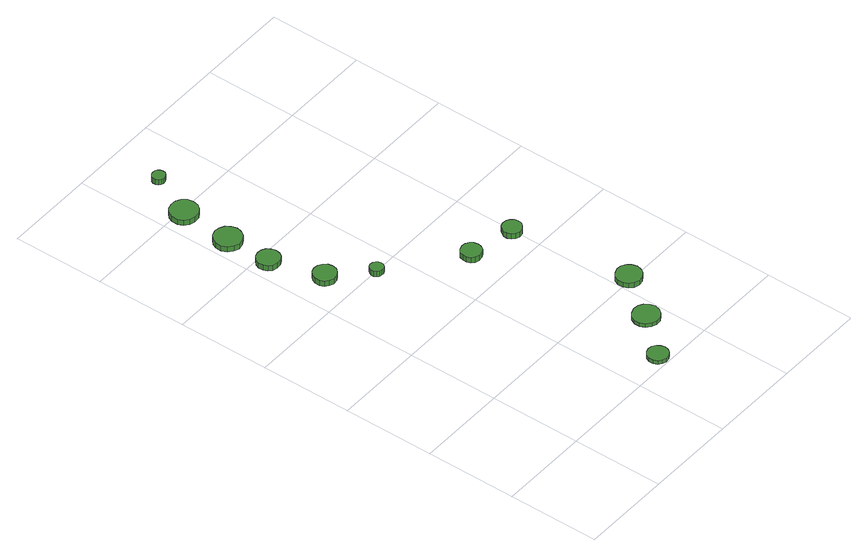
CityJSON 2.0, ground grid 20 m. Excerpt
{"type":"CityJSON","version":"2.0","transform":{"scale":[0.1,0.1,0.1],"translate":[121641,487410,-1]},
"CityObjects":{
"tree1":{"type":"SolitaryVegetationObject","attributes":{"function":"something"},"geometry":[{"type":"MultiSurface","lod":"1","boundaries":[[[0,1,2,3,4,5,6,7,8,9,10,11,12,13,14]],[[15,16,17,18,19,20,21,22,23,24,25,26,27,28,29]],[[0,29,28,1]],[[1,28,27,2]],[[2,27,26,3]],[[3,26,25,4]],[[4,25,24,5]],[[5,24,23,6]],[[6,23,22,7]],[[7,22,21,8]],[[8,21,20,9]],[[9,20,19,10]],[[10,19,18,11]],[[11,18,17,12]],[[12,17,16,13]],[[13,16,15,14]],[[14,15,29,0]]]}]},
"tree2":{"type":"SolitaryVegetationObject","attributes":{"function":"something"},"geometry":[{"type":"MultiSurface","lod":"1","boundaries":[[[30,31,32,33,34,35,36,37,38,39,40,41,42,43,44]],[[45,46,47,48,49,50,51,52,53,54,55,56,57,58,59]],[[30,59,58,31]],[[31,58,57,32]],[[32,57,56,33]],[[33,56,55,34]],[[34,55,54,35]],[[35,54,53,36]],[[36,53,52,37]],[[37,52,51,38]],[[38,51,50,39]],[[39,50,49,40]],[[40,49,48,41]],[[41,48,47,42]],[[42,47,46,43]],[[43,46,45,44]],[[44,45,59,30]]]}]},
"tree3":{"type":"SolitaryVegetationObject","attributes":{"function":"something"},"geometry":[{"type":"MultiSurface","lod":"1","boundaries":[[[60,61,62,63,64,65,66,67,68,69,70,71,72,73,74]],[[75,76,77,78,79,80,81,82,83,84,85,86,87,88,89]],[[60,89,88,61]],[[61,88,87,62]],[[62,87,86,63]],[[63,86,85,64]],[[64,85,84,65]],[[65,84,83,66]],[[66,83,82,67]],[[67,82,81,68]],[[68,81,80,69]],[[69,80,79,70]],[[70,79,78,71]],[[71,78,77,72]],[[72,77,76,73]],[[73,76,75,74]],[[74,75,89,60]]]}]},
"tree4":{"type":"SolitaryVegetationObject","attributes":{"function":"something"},"geometry":[{"type":"MultiSurface","lod":"1","boundaries":[[[90,91,92,93,94,95,96,97,98,99,100,101,102,103,104]],[[105,106,107,108,109,110,111,112,113,114,115,116,117,118,119]],[[90,119,118,91]],[[91,118,117,92]],[[92,117,116,93]],[[93,116,115,94]],[[94,115,114,95]],[[95,114,113,96]],[[96,113,112,97]],[[97,112,111,98]],[[98,111,110,99]],[[99,110,109,100]],[[100,109,108,101]],[[101,108,107,102]],[[102,107,106,103]],[[103,106,105,104]],[[104,105,119,90]]]}]},
"tree5":{"type":"SolitaryVegetationObject","attributes":{"function":"something"},"geometry":[{"type":"MultiSurface","lod":"1","boundaries":[[[120,121,122,123,124,125,126,127,128,129,130,131,132,133,134]],[[135,136,137,138,139,140,141,142,143,144,145,146,147,148,149]],[[120,149,148,121]],[[121,148,147,122]],[[122,147,146,123]],[[123,146,145,124]],[[124,145,144,125]],[[125,144,143,126]],[[126,143,142,127]],[[127,142,141,128]],[[128,141,140,129]],[[129,140,139,130]],[[130,139,138,131]],[[131,138,137,132]],[[132,137,136,133]],[[133,136,135,134]],[[134,135,149,120]]]}]},
"tree6":{"type":"SolitaryVegetationObject","attributes":{"function":"something"},"geometry":[{"type":"MultiSurface","lod":"1","boundaries":[[[150,151,152,153,154,155,156,157,158,159,160,161,162,163,164]],[[165,166,167,168,169,170,171,172,173,174,175,176,177,178,179]],[[150,179,178,151]],[[151,178,177,152]],[[152,177,176,153]],[[153,176,175,154]],[[154,175,174,155]],[[155,174,173,156]],[[156,173,172,157]],[[157,172,171,158]],[[158,171,170,159]],[[159,170,169,160]],[[160,169,168,161]],[[161,168,167,162]],[[162,167,166,163]],[[163,166,165,164]],[[164,165,179,150]]]}]},
"tree7":{"type":"SolitaryVegetationObject","attributes":{"function":"something"},"geometry":[{"type":"MultiSurface","lod":"1","boundaries":[[[180,181,182,183,184,185,186,187,188,189,190,191,192,193,194]],[[195,196,197,198,199,200,201,202,203,204,205,206,207,208,209]],[[180,209,208,181]],[[181,208,207,182]],[[182,207,206,183]],[[183,206,205,184]],[[184,205,204,185]],[[185,204,203,186]],[[186,203,202,187]],[[187,202,201,188]],[[188,201,200,189]],[[189,200,199,190]],[[190,199,198,191]],[[191,198,197,192]],[[192,197,196,193]],[[193,196,195,194]],[[194,195,209,180]]]}]},
"tree8":{"type":"SolitaryVegetationObject","attributes":{"function":"something"},"geometry":[{"type":"MultiSurface","lod":"1","boundaries":[[[210,211,212,213,214,215,216,217,218,219,220,221,222,223,224]],[[225,226,227,228,229,230,231,232,233,234,235,236,237,238,239]],[[210,239,238,211]],[[211,238,237,212]],[[212,237,236,213]],[[213,236,235,214]],[[214,235,234,215]],[[215,234,233,216]],[[216,233,232,217]],[[217,232,231,218]],[[218,231,230,219]],[[219,230,229,220]],[[220,229,228,221]],[[221,228,227,222]],[[222,227,226,223]],[[223,226,225,224]],[[224,225,239,210]]]}]},
"tree9":{"type":"SolitaryVegetationObject","attributes":{"function":"something"},"geometry":[{"type":"MultiSurface","lod":"1","boundaries":[[[240,241,242,243,244,245,246,247,248,249,250,251,252,253,254]],[[255,256,257,258,259,260,261,262,263,264,265,266,267,268,269]],[[240,269,268,241]],[[241,268,267,242]],[[242,267,266,243]],[[243,266,265,244]],[[244,265,264,245]],[[245,264,263,246]],[[246,263,262,247]],[[247,262,261,248]],[[248,261,260,249]],[[249,260,259,250]],[[250,259,258,251]],[[251,258,257,252]],[[252,257,256,253]],[[253,256,255,254]],[[254,255,269,240]]]}]},
"tree10":{"type":"SolitaryVegetationObject","attributes":{"function":"something"},"geometry":[{"type":"MultiSurface","lod":"1","boundaries":[[[270,271,272,273,274,275,276,277,278,279,280,281,282,283,284]],[[285,286,287,288,289,290,291,292,293,294,295,296,297,298,299]],[[270,299,298,271]],[[271,298,297,272]],[[272,297,296,273]],[[273,296,295,274]],[[274,295,294,275]],[[275,294,293,276]],[[276,293,292,277]],[[277,292,291,278]],[[278,291,290,279]],[[279,290,289,280]],[[280,289,288,281]],[[281,288,287,282]],[[282,287,286,283]],[[283,286,285,284]],[[284,285,299,270]]]}]},
"tree11":{"type":"SolitaryVegetationObject","attributes":{"function":"something"},"geometry":[{"type":"MultiSurface","lod":"1","boundaries":[[[300,301,302,303,304,305,306,307,308,309,310,311,312,313,314]],[[315,316,317,318,319,320,321,322,323,324,325,326,327,328,329]],[[300,329,328,301]],[[301,328,327,302]],[[302,327,326,303]],[[303,326,325,304]],[[304,325,324,305]],[[305,324,323,306]],[[306,323,322,307]],[[307,322,321,308]],[[308,321,320,309]],[[309,320,319,310]],[[310,319,318,311]],[[311,318,317,312]],[[312,317,316,313]],[[313,316,315,314]],[[314,315,329,300]]]}]}
},
"vertices":[
[96,666,25],[94,676,25],[87,684,25],[79,689,25],[68,690,25],[59,687,25],[51,680,25],[47,671,25],[47,660,25],[51,651,25],[59,644,25],[68,641,25],[79,642,25],[87,647,25],[94,655,25],[94,655,12],[87,647,12],[79,642,12],[68,641,12],[59,644,12],[51,651,12],[47,660,12],[47,671,12],[51,680,12],[59,687,12],[68,690,12],[79,689,12],[87,684,12],[94,676,12],[96,666,12],
[65,778,24],[63,788,24],[57,797,24],[48,802,24],[38,803,24],[28,800,24],[20,793,24],[16,783,24],[16,773,24],[20,764,24],[28,757,24],[38,754,24],[48,755,24],[57,760,24],[63,768,24],[63,768,11],[57,760,11],[48,755,11],[38,754,11],[28,757,11],[20,764,11],[16,773,11],[16,783,11],[20,793,11],[28,800,11],[38,803,11],[48,802,11],[57,797,11],[63,788,11],[65,778,11],
[310,25,18],[308,34,18],[303,42,18],[295,47,18],[286,48,18],[277,45,18],[270,39,18],[266,30,18],[266,21,18],[270,12,18],[277,6,18],[286,3,18],[295,4,18],[303,9,18],[308,16,18],[308,16,9],[303,9,9],[295,4,9],[286,3,9],[277,6,9],[270,12,9],[266,21,9],[266,30,9],[270,39,9],[277,45,9],[286,48,9],[295,47,9],[303,42,9],[308,34,9],[310,25,9],
[67,874,27],[64,886,27],[57,896,27],[46,902,27],[34,904,27],[22,900,27],[13,892,27],[8,880,27],[8,868,27],[13,856,27],[22,848,27],[34,844,27],[46,845,27],[57,852,27],[64,862,27],[64,862,14],[57,852,14],[46,845,14],[34,844,14],[22,848,14],[13,856,14],[8,868,14],[8,880,14],[13,892,14],[22,900,14],[34,904,14],[46,902,14],[57,896,14],[64,886,14],[67,874,14],
[160,597,25],[159,603,25],[155,608,25],[150,611,25],[144,612,25],[138,610,25],[134,606,25],[131,600,25],[131,594,25],[134,589,25],[138,585,25],[144,583,25],[150,583,25],[155,586,25],[159,591,25],[159,591,12],[155,586,12],[150,583,12],[144,583,12],[138,585,12],[134,589,12],[131,594,12],[131,600,12],[134,606,12],[138,610,12],[144,612,12],[150,611,12],[155,608,12],[159,603,12],[160,597,12],
[77,988,25],[75,1001,25],[67,1011,25],[57,1017,25],[44,1018,25],[32,1014,25],[23,1006,25],[18,995,25],[18,982,25],[23,971,25],[32,962,25],[44,959,25],[57,960,25],[67,966,25],[75,976,25],[75,976,12],[67,966,12],[57,960,12],[44,959,12],[32,962,12],[23,971,12],[18,982,12],[18,995,12],[23,1006,12],[32,1014,12],[44,1018,12],[57,1017,12],[67,1011,12],[75,1001,12],[77,988,12],
[391,112,18],[388,123,18],[381,133,18],[371,139,18],[359,140,18],[348,136,18],[339,129,18],[334,118,18],[334,106,18],[339,95,18],[348,87,18],[359,83,18],[371,84,18],[381,90,18],[388,100,18],[388,100,9],[381,90,9],[371,84,9],[359,83,9],[348,87,9],[339,95,9],[334,106,9],[334,118,9],[339,129,9],[348,136,9],[359,140,9],[371,139,9],[381,133,9],[388,123,9],[391,112,9],
[111,1088,24],[110,1094,24],[107,1099,24],[101,1102,24],[95,1102,24],[90,1101,24],[85,1097,24],[83,1091,24],[83,1085,24],[85,1080,24],[90,1076,24],[95,1074,24],[101,1075,24],[107,1078,24],[110,1082,24],[110,1082,11],[107,1078,11],[101,1075,11],[95,1074,11],[90,1076,11],[85,1080,11],[83,1085,11],[83,1091,11],[85,1097,11],[90,1101,11],[95,1102,11],[101,1102,11],[107,1099,11],[110,1094,11],[111,1088,11],
[317,484,24],[315,493,24],[310,500,24],[302,505,24],[293,506,24],[284,503,24],[277,497,24],[274,488,24],[274,479,24],[277,471,24],[284,465,24],[293,462,24],[302,463,24],[310,467,24],[315,475,24],[315,475,11],[310,467,11],[302,463,11],[293,462,11],[284,465,11],[277,471,11],[274,479,11],[274,488,11],[277,497,11],[284,503,11],[293,506,11],[302,505,11],[310,500,11],[315,493,11],[317,484,11],
[457,206,21],[454,217,21],[448,226,21],[438,232,21],[427,233,21],[416,229,21],[407,222,21],[403,212,21],[403,200,21],[407,190,21],[416,182,21],[427,179,21],[438,180,21],[448,186,21],[454,195,21],[454,195,9],[448,186,9],[438,180,9],[427,179,9],[416,182,9],[407,190,9],[403,200,9],[403,212,9],[407,222,9],[416,229,9],[427,233,9],[438,232,9],[448,226,9],[454,217,9],[457,206,9],
[417,464,23],[416,473,23],[410,480,23],[403,484,23],[394,485,23],[386,482,23],[380,476,23],[376,469,23],[376,460,23],[380,452,23],[386,446,23],[394,443,23],[403,444,23],[410,449,23],[416,456,23],[416,456,10],[410,449,10],[403,444,10],[394,443,10],[386,446,10],[380,452,10],[376,460,10],[376,469,10],[380,476,10],[386,482,10],[394,485,10],[403,484,10],[410,480,10],[416,473,10],[417,464,10]
]}
